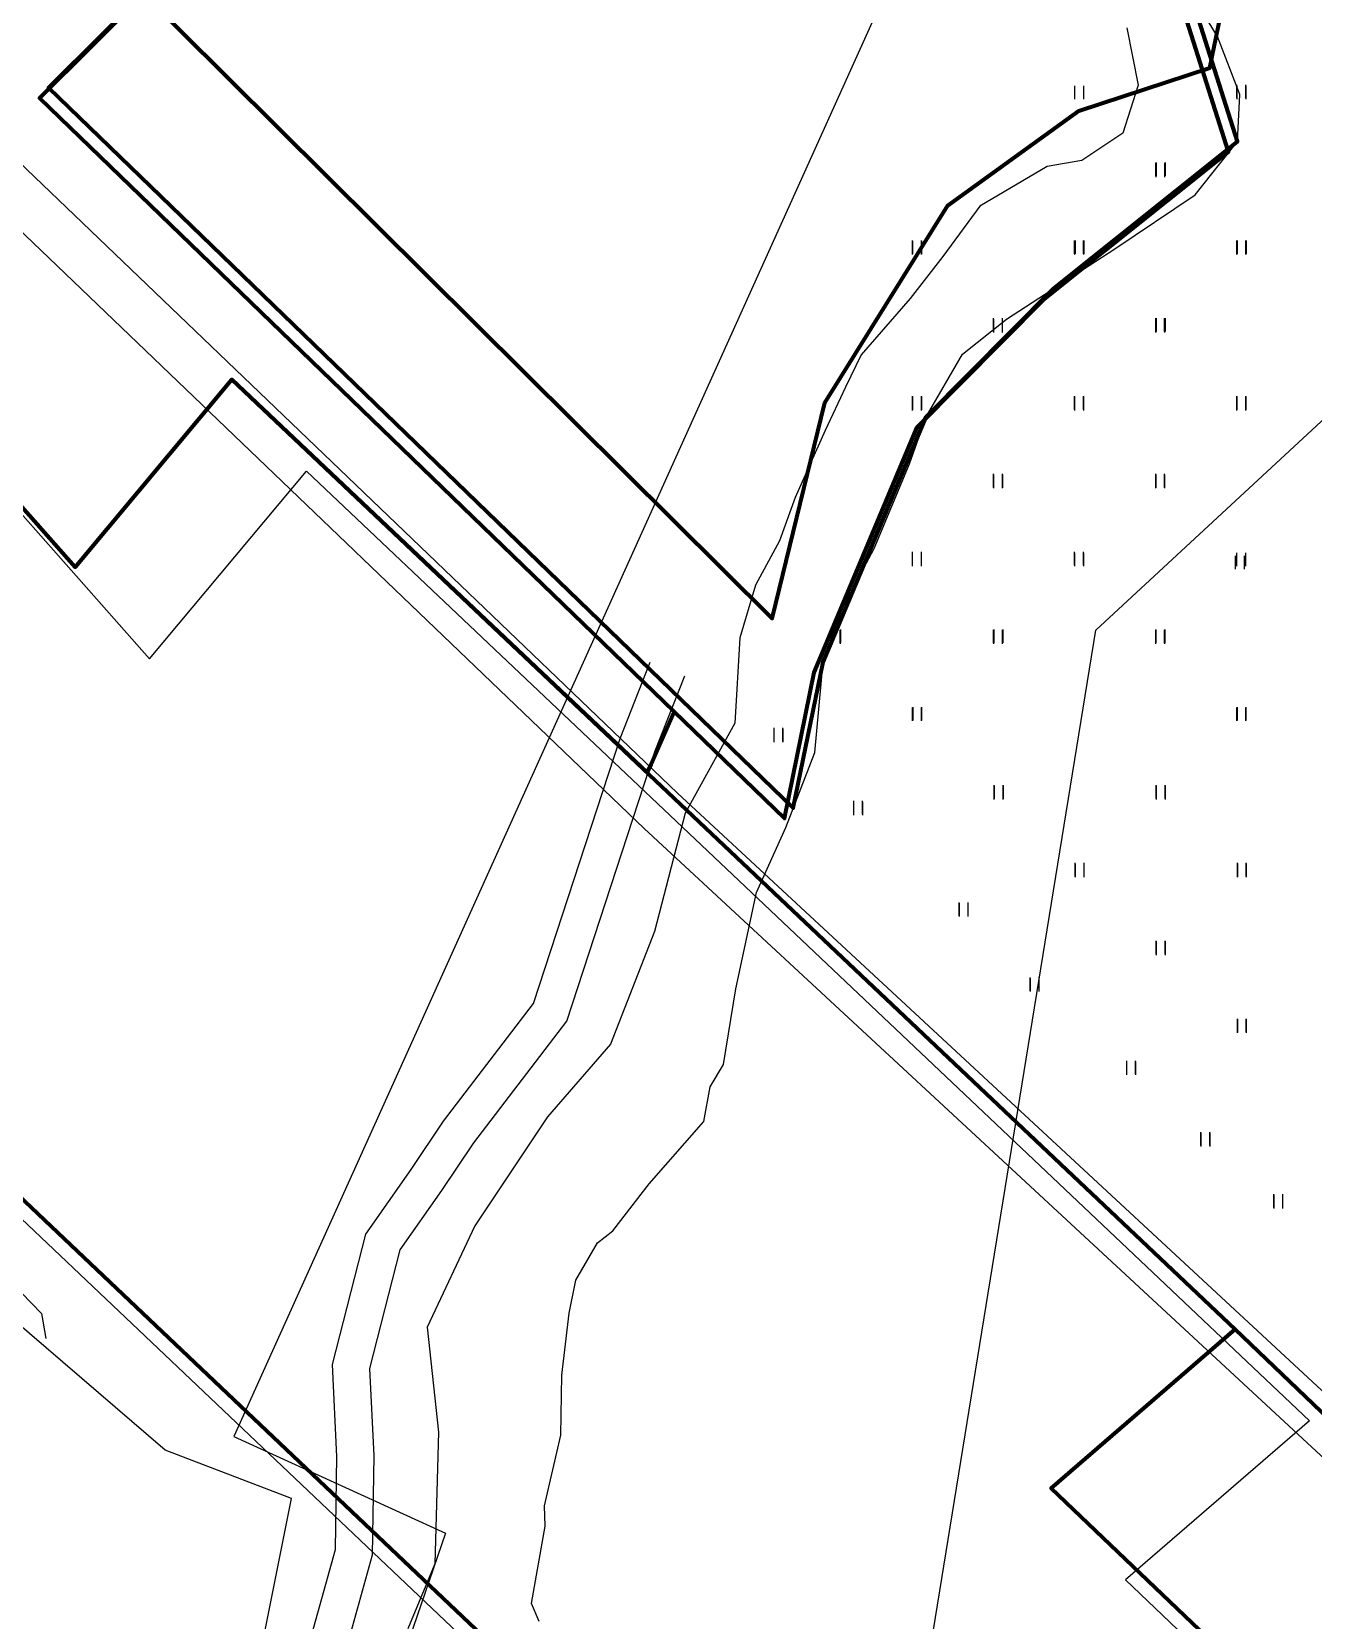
# Model space of a CAD drawing. Header units: millimetres. Extents: x 1378883 to 1389513, y 5662980 to 5673292.
# Drawn here: x 1383859 to 1384203.9, y 5669020.7 to 5669448.2 of the extents above; entities that cross this region are included whole.
import ezdxf

# ---------------------------------------------------------------- set-up
doc = ezdxf.new("R2010")
doc.units = ezdxf.units.MM
doc.layers.add('_5Інше', color=252, linetype='Continuous', lineweight=25)
for name, color, linetype in [('вулиці', 7, 'Continuous'), ('ВулНазва', 7, 'Continuous'), ('КартаСкан', 252, 'Continuous'), ('межа по генплану', 7, 'Continuous'), ('район', 6, 'Continuous')]:
    doc.layers.add(name, color=color, linetype=linetype)
picture_1 = doc.add_image_def('image1.tif', size_in_pixel=(29607, 29619))

# ---------------------------------------------------------------- blocks, each defined once
blk = doc.blocks.new('Турія')
at = {"layer": '_5Інше', "color": 5}
for points in [[(47055.89, 26781.78), (47053.87, 26786.57), (47057.55, 26807.39), (47057.37, 26812.92), (47061.79, 26831.89), (47061.98, 26848.1), (47064, 26864.76), (47065.78, 26873.67), (47071.58, 26883.63), (47075.75, 26886.9), (47085.56, 26899.54), (47100.28, 26916.34), (47101.92, 26925.7), (47105.49, 26931.65), (47108.82, 26952.03), (47114.37, 26977.93), (47122.31, 26995.45), (47130.1, 27015.67), (47132.32, 27039.95), (47137.45, 27054.43), (47146.05, 27070.57), (47155.56, 27093.35), (47160.09, 27106.02), (47169.86, 27122.86), (47181.65, 27132.29), (47210.81, 27151.15), (47232.46, 27165.72), (47243.83, 27180.08), (47244.47, 27192.72), (47238.47, 27208.36), (47230.96, 27220.79)], [(47214.12, 27210.65), (47217.16, 27195.27), (47212.96, 27182.36), (47201.98, 27174.94), (47192.62, 27173.32), (47174.53, 27162.67), (47164.52, 27149.12), (47155.8, 27137.82), (47142.56, 27122.65), (47138.36, 27113.93), (47132.87, 27102.31), (47124.8, 27084.24), (47120.6, 27072.62), (47114.14, 27060.67), (47109.95, 27046.47), (47108.58, 27023.5), (47095.2, 26999.33), (47086.97, 26967.45), (47075.14, 26937.11), (47058.16, 26917.57), (47038.61, 26888.26), (47025.75, 26861), (47028.84, 26832.72), (47027.81, 26797.24), (47020.6, 26779.75)]]:
    blk.add_lwpolyline(points, dxfattribs=at)
blk = doc.blocks.new('ТуріяПрибер')
at = {"layer": '_5Інше', "color": 160}
for points in [[(47740, 27508), (47474, 27474), (47179, 27319), (46966, 26847), (47023, 26821), (47000, 26754), (46939, 26743), (46974, 26633), (46879, 26481), (46913, 26470), (46880, 26373), (46921, 26348)], [(46768, 24208), (46922, 24778), (46918, 24781), (46924, 24984), (46963, 24986), (46960, 25058), (46917, 25059), (46916, 25122), (47042, 25306), (47065, 25943), (47093, 25540), (47164, 25902), (47092, 25992), (47088, 26106), (46993, 26442), (47127, 26627), (47198, 27064), (47524, 27366), (47631, 27206), (47810, 27266), (47842, 27342), (47995, 27705)]]:
    blk.add_lwpolyline(points, dxfattribs=at)
blk = doc.blocks.new('ТуріяВодоох')
at = {"layer": '_5Інше', "color": 140}
blk.add_lwpolyline([(46794, 26148), (46913, 26470), (46854, 26483), (46712, 26500), (46792, 26790), (46939, 26743), (46986, 26762), (47000, 26832), (46966, 26845), (46866, 26931), (46906, 27218), (47118, 27415), (47272, 27533)], dxfattribs=at)
blk = doc.blocks.new('ЛвЗд')
at = {"layer": '_5Інше', "color": 204, "linetype": 'Continuous'}
for points in [[(46816.039, 27223.269), (46962.697, 27055.379)], [(46962.697, 27055.379), (47005.209, 27105.626)], [(47005.209, 27105.626), (47273.688, 26848.503)], [(46892.247, 26938.424), (47129.628, 26710.585)], [(47273.688, 26848.503), (47223.884, 26805.976)], [(47223.884, 26805.976), (47549.646, 26491.135)]]:
    blk.add_lwpolyline(points, dxfattribs=at)

msp = doc.modelspace()

# ---------------------------------------------------------------- linework, layer by layer
at = {"layer": 'вулиці', "color": 7, "lineweight": -2}
for p, q in [((1384139.79, 5669430.05), (1384139.79, 5669433.65)), ((1384142.19, 5669430.05), (1384142.19, 5669433.65)), ((1384183.38, 5669430.29), (1384183.38, 5669433.89)), ((1384183.43, 5669430.05), (1384183.43, 5669433.65)), ((1384185.78, 5669430.29), (1384185.78, 5669433.89)), ((1384185.83, 5669430.05), (1384185.83, 5669433.65)), ((1384161.57, 5669409.33), (1384161.57, 5669412.93)), ((1384161.61, 5669409.09), (1384161.61, 5669412.69)), ((1384161.73, 5669409.41), (1384161.73, 5669413.01)), ((1384161.73, 5669409.41), (1384161.73, 5669413.01)), ((1384163.97, 5669409.33), (1384163.97, 5669412.93)), ((1384164.01, 5669409.09), (1384164.01, 5669412.69)), ((1384164.13, 5669409.41), (1384164.13, 5669413.01)), ((1384164.13, 5669409.41), (1384164.13, 5669413.01)), ((1384096.06, 5669388.45), (1384096.06, 5669392.05)), ((1384096.11, 5669388.21), (1384096.11, 5669391.81)), ((1384096.16, 5669388.33), (1384096.16, 5669391.93)), ((1384098.46, 5669388.45), (1384098.46, 5669392.05)), ((1384098.51, 5669388.21), (1384098.51, 5669391.81)), ((1384098.56, 5669388.33), (1384098.56, 5669391.93)), ((1384098.56, 5669388.33), (1384098.56, 5669391.93)), ((1384139.7, 5669388.45), (1384139.7, 5669392.05)), ((1384139.75, 5669388.38), (1384139.75, 5669391.98)), ((1384139.75, 5669388.21), (1384139.75, 5669391.81)), ((1384139.8, 5669388.33), (1384139.8, 5669391.93)), ((1384139.8, 5669388.33), (1384139.8, 5669391.93)), ((1384139.91, 5669388.45), (1384139.91, 5669392.05)), ((1384142.1, 5669388.45), (1384142.1, 5669392.05)), ((1384142.15, 5669388.38), (1384142.15, 5669391.98)), ((1384142.15, 5669388.21), (1384142.15, 5669391.81)), ((1384142.2, 5669388.33), (1384142.2, 5669391.93)), ((1384142.2, 5669388.33), (1384142.2, 5669391.93)), ((1384142.31, 5669388.45), (1384142.31, 5669392.05)), ((1384183.34, 5669388.45), (1384183.34, 5669392.05)), ((1384183.34, 5669388.45), (1384183.34, 5669392.05)), ((1384183.38, 5669388.38), (1384183.38, 5669391.98)), ((1384183.38, 5669388.21), (1384183.38, 5669391.81)), ((1384183.43, 5669388.33), (1384183.43, 5669391.93)), ((1384183.43, 5669388.33), (1384183.43, 5669391.93)), ((1384183.55, 5669388.45), (1384183.55, 5669392.05)), ((1384185.74, 5669388.45), (1384185.74, 5669392.05)), ((1384185.74, 5669388.45), (1384185.74, 5669392.05)), ((1384185.78, 5669388.38), (1384185.78, 5669391.98)), ((1384185.78, 5669388.21), (1384185.78, 5669391.81)), ((1384185.83, 5669388.33), (1384185.83, 5669391.93)), ((1384185.83, 5669388.33), (1384185.83, 5669391.93)), ((1384185.95, 5669388.45), (1384185.95, 5669392.05)), ((1384117.88, 5669367.49), (1384117.88, 5669371.09)), ((1384117.93, 5669367.26), (1384117.93, 5669370.86)), ((1384120.28, 5669367.49), (1384120.28, 5669371.09)), ((1384120.33, 5669367.26), (1384120.33, 5669370.86)), ((1384161.52, 5669367.49), (1384161.52, 5669371.09)), ((1384161.57, 5669367.26), (1384161.57, 5669370.86)), ((1384161.61, 5669367.38), (1384161.61, 5669370.98)), ((1384161.73, 5669367.5), (1384161.73, 5669371.1)), ((1384161.73, 5669367.5), (1384161.73, 5669371.1)), ((1384163.92, 5669367.49), (1384163.92, 5669371.09)), ((1384163.97, 5669367.26), (1384163.97, 5669370.86)), ((1384164.01, 5669367.38), (1384164.01, 5669370.98)), ((1384164.13, 5669367.5), (1384164.13, 5669371.1)), ((1384164.13, 5669367.5), (1384164.13, 5669371.1)), ((1384096.06, 5669346.54), (1384096.06, 5669350.14)), ((1384096.11, 5669346.3), (1384096.11, 5669349.9)), ((1384096.11, 5669346.3), (1384096.11, 5669349.9)), ((1384096.16, 5669346.42), (1384096.16, 5669350.02)), ((1384098.46, 5669346.54), (1384098.46, 5669350.14)), ((1384098.51, 5669346.3), (1384098.51, 5669349.9)), ((1384098.51, 5669346.3), (1384098.51, 5669349.9)), ((1384098.56, 5669346.42), (1384098.56, 5669350.02)), ((1384139.7, 5669346.54), (1384139.7, 5669350.14)), ((1384139.75, 5669346.3), (1384139.75, 5669349.9)), ((1384139.75, 5669346.3), (1384139.75, 5669349.9)), ((1384139.8, 5669346.42), (1384139.8, 5669350.02)), ((1384142.1, 5669346.54), (1384142.1, 5669350.14)), ((1384142.15, 5669346.3), (1384142.15, 5669349.9)), ((1384142.15, 5669346.3), (1384142.15, 5669349.9)), ((1384142.2, 5669346.42), (1384142.2, 5669350.02)), ((1384183.34, 5669346.54), (1384183.34, 5669350.14)), ((1384183.34, 5669346.54), (1384183.34, 5669350.14)), ((1384183.38, 5669346.3), (1384183.38, 5669349.9)), ((1384183.38, 5669346.3), (1384183.38, 5669349.9)), ((1384183.38, 5669346.3), (1384183.38, 5669349.9)), ((1384183.43, 5669346.42), (1384183.43, 5669350.02)), ((1384185.74, 5669346.54), (1384185.74, 5669350.14)), ((1384185.74, 5669346.54), (1384185.74, 5669350.14)), ((1384185.78, 5669346.3), (1384185.78, 5669349.9)), ((1384185.78, 5669346.3), (1384185.78, 5669349.9)), ((1384185.78, 5669346.3), (1384185.78, 5669349.9)), ((1384185.78, 5669346.3), (1384185.78, 5669349.9)), ((1384185.83, 5669346.42), (1384185.83, 5669350.02)), ((1384117.88, 5669325.58), (1384117.88, 5669329.18)), ((1384117.88, 5669325.58), (1384117.88, 5669329.18)), ((1384117.93, 5669325.35), (1384117.93, 5669328.95)), ((1384117.98, 5669325.47), (1384117.98, 5669329.07)), ((1384120.28, 5669325.58), (1384120.28, 5669329.18)), ((1384120.28, 5669325.58), (1384120.28, 5669329.18)), ((1384120.33, 5669325.35), (1384120.33, 5669328.95)), ((1384120.38, 5669325.47), (1384120.38, 5669329.07)), ((1384161.52, 5669325.58), (1384161.52, 5669329.18)), ((1384161.52, 5669325.58), (1384161.52, 5669329.18)), ((1384161.52, 5669325.58), (1384161.52, 5669329.18)), ((1384161.57, 5669325.35), (1384161.57, 5669328.95)), ((1384161.61, 5669325.47), (1384161.61, 5669329.07)), ((1384163.92, 5669325.58), (1384163.92, 5669329.18)), ((1384163.92, 5669325.58), (1384163.92, 5669329.18)), ((1384163.92, 5669325.58), (1384163.92, 5669329.18)), ((1384163.92, 5669325.58), (1384163.92, 5669329.18)), ((1384163.97, 5669325.35), (1384163.97, 5669328.95)), ((1384164.01, 5669325.47), (1384164.01, 5669329.07)), ((1384096.06, 5669304.63), (1384096.06, 5669308.23)), ((1384096.11, 5669304.39), (1384096.11, 5669307.99)), ((1384098.46, 5669304.63), (1384098.46, 5669308.23)), ((1384098.51, 5669304.39), (1384098.51, 5669307.99)), ((1384139.7, 5669304.63), (1384139.7, 5669308.23)), ((1384139.75, 5669304.39), (1384139.75, 5669307.99)), ((1384142.1, 5669304.63), (1384142.1, 5669308.23)), ((1384142.15, 5669304.39), (1384142.15, 5669307.99)), ((1384183.02, 5669303.55), (1384183.02, 5669307.15)), ((1384183.02, 5669303.55), (1384183.02, 5669307.15)), ((1384183.38, 5669304.39), (1384183.38, 5669307.99)), ((1384183.38, 5669304.39), (1384183.38, 5669307.99)), ((1384185.42, 5669303.55), (1384185.42, 5669307.15)), ((1384185.42, 5669303.55), (1384185.42, 5669307.15)), ((1384185.78, 5669304.39), (1384185.78, 5669307.99)), ((1384185.78, 5669304.39), (1384185.78, 5669307.99)), ((1384074.24, 5669283.67), (1384074.24, 5669287.27)), ((1384074.29, 5669283.44), (1384074.29, 5669287.04)), ((1384074.41, 5669283.75), (1384074.41, 5669287.35)), ((1384074.41, 5669283.75), (1384074.41, 5669287.35)), ((1384076.64, 5669283.67), (1384076.64, 5669287.27)), ((1384076.69, 5669283.44), (1384076.69, 5669287.04)), ((1384076.81, 5669283.75), (1384076.81, 5669287.35)), ((1384076.81, 5669283.75), (1384076.81, 5669287.35)), ((1384117.88, 5669283.67), (1384117.88, 5669287.27)), ((1384117.93, 5669283.44), (1384117.93, 5669287.04)), ((1384118.05, 5669283.75), (1384118.05, 5669287.35)), ((1384120.28, 5669283.67), (1384120.28, 5669287.27)), ((1384120.33, 5669283.44), (1384120.33, 5669287.04)), ((1384120.45, 5669283.75), (1384120.45, 5669287.35)), ((1384161.52, 5669283.67), (1384161.52, 5669287.27)), ((1384161.52, 5669283.67), (1384161.52, 5669287.27)), ((1384161.57, 5669283.44), (1384161.57, 5669287.04)), ((1384161.69, 5669283.75), (1384161.69, 5669287.35)), ((1384163.92, 5669283.67), (1384163.92, 5669287.27)), ((1384163.92, 5669283.67), (1384163.92, 5669287.27)), ((1384163.97, 5669283.44), (1384163.97, 5669287.04)), ((1384164.09, 5669283.75), (1384164.09, 5669287.35)), ((1384096.06, 5669262.72), (1384096.06, 5669266.32)), ((1384096.23, 5669262.8), (1384096.23, 5669266.4)), ((1384098.46, 5669262.72), (1384098.46, 5669266.32)), ((1384098.63, 5669262.8), (1384098.63, 5669266.4)), ((1384183.34, 5669262.72), (1384183.34, 5669266.32)), ((1384183.5, 5669262.8), (1384183.5, 5669266.4)), ((1384185.74, 5669262.72), (1384185.74, 5669266.32)), ((1384185.9, 5669262.8), (1384185.9, 5669266.4)), ((1384058.82, 5669257.22), (1384058.82, 5669260.82)), ((1384058.87, 5669256.98), (1384058.87, 5669260.58)), ((1384061.22, 5669257.22), (1384061.22, 5669260.82)), ((1384061.27, 5669256.98), (1384061.27, 5669260.58)), ((1384118.05, 5669241.84), (1384118.05, 5669245.44)), ((1384118.05, 5669241.84), (1384118.05, 5669245.44)), ((1384118.09, 5669241.6), (1384118.09, 5669245.2)), ((1384118.14, 5669241.72), (1384118.14, 5669245.32)), ((1384120.45, 5669241.84), (1384120.45, 5669245.44)), ((1384120.45, 5669241.84), (1384120.45, 5669245.44)), ((1384120.49, 5669241.6), (1384120.49, 5669245.2)), ((1384120.54, 5669241.72), (1384120.54, 5669245.32)), ((1384120.54, 5669241.72), (1384120.54, 5669245.32)), ((1384161.69, 5669241.84), (1384161.69, 5669245.44)), ((1384161.69, 5669241.84), (1384161.69, 5669245.44)), ((1384161.73, 5669241.6), (1384161.73, 5669245.2)), ((1384161.78, 5669241.72), (1384161.78, 5669245.32)), ((1384161.78, 5669241.72), (1384161.78, 5669245.32)), ((1384164.09, 5669241.84), (1384164.09, 5669245.44)), ((1384164.09, 5669241.84), (1384164.09, 5669245.44)), ((1384164.13, 5669241.6), (1384164.13, 5669245.2)), ((1384164.18, 5669241.72), (1384164.18, 5669245.32)), ((1384164.18, 5669241.72), (1384164.18, 5669245.32)), ((1384080.25, 5669237.62), (1384080.25, 5669241.22)), ((1384080.3, 5669237.38), (1384080.3, 5669240.98)), ((1384082.65, 5669237.62), (1384082.65, 5669241.22)), ((1384082.7, 5669237.38), (1384082.7, 5669240.98)), ((1384139.87, 5669220.89), (1384139.87, 5669224.49)), ((1384139.91, 5669220.65), (1384139.91, 5669224.25)), ((1384142.27, 5669220.89), (1384142.27, 5669224.49)), ((1384142.31, 5669220.65), (1384142.31, 5669224.25)), ((1384183.5, 5669220.89), (1384183.5, 5669224.49)), ((1384183.55, 5669220.65), (1384183.55, 5669224.25)), ((1384183.6, 5669220.77), (1384183.6, 5669224.37)), ((1384185.9, 5669220.89), (1384185.9, 5669224.49)), ((1384185.95, 5669220.65), (1384185.95, 5669224.25)), ((1384186, 5669220.77), (1384186, 5669224.37)), ((1384108.65, 5669210.29), (1384108.65, 5669213.89)), ((1384108.69, 5669210.05), (1384108.69, 5669213.65)), ((1384111.05, 5669210.29), (1384111.05, 5669213.89)), ((1384111.09, 5669210.05), (1384111.09, 5669213.65)), ((1384161.69, 5669199.93), (1384161.69, 5669203.53)), ((1384161.73, 5669199.69), (1384161.73, 5669203.29)), ((1384161.73, 5669199.69), (1384161.73, 5669203.29)), ((1384161.78, 5669199.81), (1384161.78, 5669203.41)), ((1384164.09, 5669199.93), (1384164.09, 5669203.53)), ((1384164.13, 5669199.69), (1384164.13, 5669203.29)), ((1384164.13, 5669199.69), (1384164.13, 5669203.29)), ((1384164.18, 5669199.81), (1384164.18, 5669203.41)), ((1384127.75, 5669190.1), (1384127.75, 5669193.7)), ((1384127.8, 5669189.86), (1384127.8, 5669193.46)), ((1384130.15, 5669190.1), (1384130.15, 5669193.7)), ((1384130.2, 5669189.86), (1384130.2, 5669193.46)), ((1384183.5, 5669178.98), (1384183.5, 5669182.58)), ((1384183.5, 5669178.98), (1384183.5, 5669182.58)), ((1384183.5, 5669178.98), (1384183.5, 5669182.58)), ((1384183.55, 5669178.74), (1384183.55, 5669182.34)), ((1384183.6, 5669178.86), (1384183.6, 5669182.46)), ((1384185.9, 5669178.98), (1384185.9, 5669182.58)), ((1384185.9, 5669178.98), (1384185.9, 5669182.58)), ((1384185.9, 5669178.98), (1384185.9, 5669182.58)), ((1384185.9, 5669178.98), (1384185.9, 5669182.58)), ((1384185.95, 5669178.74), (1384185.95, 5669182.34)), ((1384186, 5669178.86), (1384186, 5669182.46)), ((1384153.73, 5669167.68), (1384153.73, 5669171.28)), ((1384153.78, 5669167.45), (1384153.78, 5669171.05)), ((1384156.13, 5669167.68), (1384156.13, 5669171.28)), ((1384156.18, 5669167.45), (1384156.18, 5669171.05)), ((1384173.71, 5669148.45), (1384173.71, 5669152.05)), ((1384173.76, 5669148.22), (1384173.76, 5669151.82)), ((1384176.11, 5669148.45), (1384176.11, 5669152.05)), ((1384176.16, 5669148.22), (1384176.16, 5669151.82)), ((1384193.32, 5669131.76), (1384193.32, 5669135.36)), ((1384195.72, 5669131.76), (1384195.72, 5669135.36)), ((1384193.37, 5669131.53), (1384193.37, 5669135.13)), ((1384195.77, 5669131.53), (1384195.77, 5669135.13))]:
    msp.add_line(p, q, dxfattribs=at)
for points in [[(1384691.08, 5668694.84), (1384691.08, 5668694.84), (1384612.1, 5668741.43), (1384522.25, 5668797.2), (1384462.47, 5668846.04), (1384402.79, 5668899.63), (1384329.83, 5668966.7), (1384223.34, 5669066.62), (1384032.82, 5669243.25), (1383753.64, 5669510.88)], [(1383933.45, 5669013.39), (1383940.79, 5669039.72), (1383941.18, 5669064.78), (1383939.98, 5669089.47), (1383948.95, 5669124.59), (1383961.19, 5669141.97), (1383969.88, 5669155), (1383994.11, 5669186.65), (1384017.4, 5669258.03), (1384025.5, 5669278.5)], [(1383942.67, 5669009.22), (1383950.77, 5669038.28), (1383951.18, 5669064.95), (1383950.04, 5669088.45), (1383958.19, 5669120.34), (1383969.43, 5669136.32), (1383978.02, 5669149.18), (1384003.09, 5669181.93), (1384026.81, 5669254.64), (1384034.8, 5669274.82)], [(1383670.82, 5669211.38), (1383814.15, 5669159.43), (1383821.9, 5669151.76), (1383828.36, 5669144.29), (1383840.14, 5669128.22), (1383846.63, 5669119.05), (1383853.6, 5669111.58), (1383861.71, 5669103.23), (1383862.85, 5669096.52)]]:
    msp.add_lwpolyline(points, dxfattribs=at)
at = {"layer": 'вулиці', "color": 7}
msp.add_lwpolyline([(1385117.66, 5668170.14), (1385119.44, 5668179.84), (1385115.81, 5668191.14), (1385084.93, 5668207.59), (1385044.55, 5668231.07), (1385011.11, 5668263.88), (1384921.24, 5668355.63), (1384887.8, 5668391.45), (1384858.83, 5668466.34), (1384842.26, 5668500.97), (1384813.31, 5668563.37), (1384800.19, 5668586.95), (1384775.5, 5668616.92), (1384734.68, 5668652.27), (1384684.33, 5668683.73), (1384605.37, 5668730.3), (1384514.68, 5668786.6), (1384454.01, 5668836.16), (1384394.05, 5668890.01), (1384320.98, 5668957.17), (1384214.47, 5669057.11), (1384023.9, 5669233.79), (1383744.64, 5669501.49)], dxfattribs=at)
at = {"layer": 'межа по генплану', "color": 3, "lineweight": 70}
for points in [[(1384307.45, 5669875.24), (1383885.24, 5669462.27), (1384058.27, 5669290.32), (1384072.52, 5669348.28), (1384105.54, 5669401.41), (1384140.81, 5669426.88), (1384176.09, 5669438.51), (1384181.89, 5669466.82), (1384172.49, 5669491.8), (1384170.68, 5669525.71), (1384182.28, 5669544.91), (1384210.42, 5669552.07), (1384291.82, 5669562.46), (1384323.83, 5669585.42), (1384384.56, 5669666.44), (1384421.88, 5669683.78), (1384520.67, 5669702.34)], [(1384297.66, 5669864.19), (1383861.17, 5669430.28), (1384061.59, 5669236.46), (1384069.59, 5669275.74), (1384097.36, 5669341.8), (1384131.6, 5669376.27), (1384181.1, 5669415.86), (1384168.23, 5669456.57), (1384164.86, 5669483.87), (1384175.98, 5669503.41), (1384199.98, 5669507.73), (1384227.06, 5669511.07), (1384256.55, 5669507.22), (1384311.89, 5669526.11), (1384352.85, 5669573.42), (1384381.33, 5669603.31), (1384388.45, 5669625.61), (1384435.92, 5669654.08), (1384517.56, 5669670.21)], [(1384297.66, 5669864.19), (1383861.17, 5669430.28), (1384061.59, 5669236.46), (1384069.59, 5669275.74), (1384097.36, 5669341.8), (1384131.6, 5669376.27), (1384181.1, 5669415.86), (1384168.23, 5669456.57), (1384164.86, 5669483.87), (1384175.98, 5669503.41), (1384199.98, 5669507.73), (1384227.06, 5669511.07), (1384256.55, 5669507.22), (1384311.89, 5669526.11), (1384352.85, 5669573.42), (1384381.33, 5669603.31), (1384388.45, 5669625.61), (1384435.92, 5669654.08), (1384517.56, 5669670.21)]]:
    msp.add_lwpolyline(points, dxfattribs=at)
at = {"layer": 'межа по генплану', "color": 1, "lineweight": 70}
msp.add_lwpolyline([(1384300.06, 5669866.99), (1383863.57, 5669433.08), (1384064, 5669239.26), (1384072, 5669278.54), (1384099.77, 5669344.6), (1384134, 5669379.07), (1384183.5, 5669418.66), (1384170.64, 5669459.37), (1384167.27, 5669486.67), (1384178.38, 5669506.22), (1384202.39, 5669510.54), (1384229.47, 5669513.87), (1384258.95, 5669510.02), (1384314.3, 5669528.91), (1384355.26, 5669576.22), (1384383.74, 5669606.11), (1384390.86, 5669628.41), (1384438.33, 5669656.88), (1384519.97, 5669673.01)], dxfattribs=at)
at = {"layer": 'межа по генплану', "color": 5, "lineweight": 70}
msp.add_lwpolyline([(1384297.66, 5669864.19), (1383861.17, 5669430.28), (1384061.59, 5669236.46), (1384069.59, 5669275.74), (1384097.36, 5669341.8), (1384131.6, 5669376.27), (1384181.1, 5669415.86), (1384168.23, 5669456.57), (1384164.86, 5669483.87), (1384175.98, 5669503.41), (1384199.98, 5669507.73), (1384227.06, 5669511.07), (1384256.55, 5669507.22), (1384311.89, 5669526.11), (1384352.85, 5669573.42), (1384381.33, 5669603.31), (1384388.45, 5669625.61), (1384435.92, 5669654.08), (1384517.56, 5669670.21)], dxfattribs=at)
msp.add_lwpolyline([(1384297.66, 5669864.19), (1383861.17, 5669430.28), (1384061.59, 5669236.46), (1384069.59, 5669275.74), (1384097.36, 5669341.8), (1384131.6, 5669376.27), (1384181.1, 5669415.86), (1384168.23, 5669456.57), (1384164.86, 5669483.87), (1384175.98, 5669503.41), (1384199.98, 5669507.73), (1384227.06, 5669511.07), (1384256.55, 5669507.22), (1384311.89, 5669526.11), (1384352.85, 5669573.42), (1384381.33, 5669603.31), (1384388.45, 5669625.61), (1384435.92, 5669654.08), (1384517.56, 5669670.21)], dxfattribs=at)
at = {"layer": 'межа по генплану', "color": 2, "lineweight": 70}
msp.add_lwpolyline([(1384297.66, 5669864.19), (1383861.17, 5669430.28), (1384061.59, 5669236.46), (1384069.59, 5669275.74), (1384097.36, 5669341.8), (1384131.6, 5669376.27), (1384181.1, 5669415.86), (1384168.23, 5669456.57), (1384164.86, 5669483.87), (1384175.98, 5669503.41), (1384199.98, 5669507.73), (1384227.06, 5669511.07), (1384256.55, 5669507.22), (1384311.89, 5669526.11), (1384352.85, 5669573.42), (1384381.33, 5669603.31), (1384388.45, 5669625.61), (1384435.92, 5669654.08), (1384517.56, 5669670.21)], dxfattribs=at)
at = {"layer": 'район', "color": 6, "lineweight": 100}
msp.add_line((1383800.94, 5669186.73), (1384039.66, 5668960.29), dxfattribs=at)
for points in [[(1383908.19, 5669717.37), (1383811.65, 5669624.93), (1383764.83, 5669591.35), (1383758.88, 5669594.85), (1383726.59, 5669587.28), (1383727.65, 5669578.3), (1383711.1, 5669578.88), (1383710.86, 5669584.02), (1383642.39, 5669587.61), (1383592.38, 5669607.47), (1383639.43, 5669556.64), (1383707.34, 5669483.26), (1383710.18, 5669491.4), (1383726.96, 5669480.88), (1383723.06, 5669471.12), (1383870.7, 5669304.1), (1383912.92, 5669354.59), (1384024.67, 5669248.82), (1384025.73, 5669251.05), (1384031.94, 5669265.13)], [(1384485.24, 5668733.51), (1384460.96, 5668743.31), (1384133.35, 5669056.23), (1384182.9, 5669099.05), (1383912.92, 5669354.59), (1383870.7, 5669304.1), (1383723.06, 5669471.12), (1383726.96, 5669480.88), (1383710.18, 5669491.4), (1383707.34, 5669483.26), (1383639.43, 5669556.64), (1383592.38, 5669607.47), (1383642.39, 5669587.61), (1383710.86, 5669584.02), (1383711.1, 5669578.88), (1383727.65, 5669578.3), (1383726.59, 5669587.28), (1383758.88, 5669594.85), (1383764.83, 5669591.35), (1383811.65, 5669624.93), (1383908.19, 5669717.37)], [(1384031.94, 5669265.13), (1384025.73, 5669251.05), (1384024.67, 5669248.82)], [(1384031.94, 5669265.13), (1384025.73, 5669251.05), (1384024.67, 5669248.82)], [(1385750.01, 5668643.61), (1385551.17, 5668617.58), (1385533.42, 5668615.26), (1385362.92, 5668589.14), (1385070.93, 5668597.97), (1385071.67, 5668613.75), (1384902.69, 5668627.07), (1384917.85, 5668787.67), (1384812.18, 5668791.74), (1384734.7, 5668796.56), (1384684.39, 5668680.19), (1384644.79, 5668708.13), (1384492.86, 5668802.29), (1384182.9, 5669099.05)]]:
    msp.add_lwpolyline(points, dxfattribs=at)

# ---------------------------------------------------------------- block references
at = {"layer": 'вулиці', "color": 7}
for name, p in [('ТуріяВодоох', (1336928.92, 5642221.42)), ('ТуріяПрибер', (1336947.41, 5642223.12)), ('Турія', (1336939.68, 5642238.58))]:
    msp.add_blockref(name, p, dxfattribs=at)
at = {"layer": 'ВулНазва', "color": 7, "lineweight": 9, "rotation": 0.3369352804470327}
msp.add_blockref('ЛвЗд', (1337087.97, 5641948.35), dxfattribs=at)

# ---------------------------------------------------------------- pictures from other files: only their frames are drawn
at = {"layer": 'КартаСкан'}
image = msp.add_image(picture_1, insert=(1378952.03, 5663192.31), size_in_units=(10026.9, 10030.97), rotation=0.395435, dxfattribs=at)
image.dxf.flags = 15

doc.saveas('drawing.dxf')
